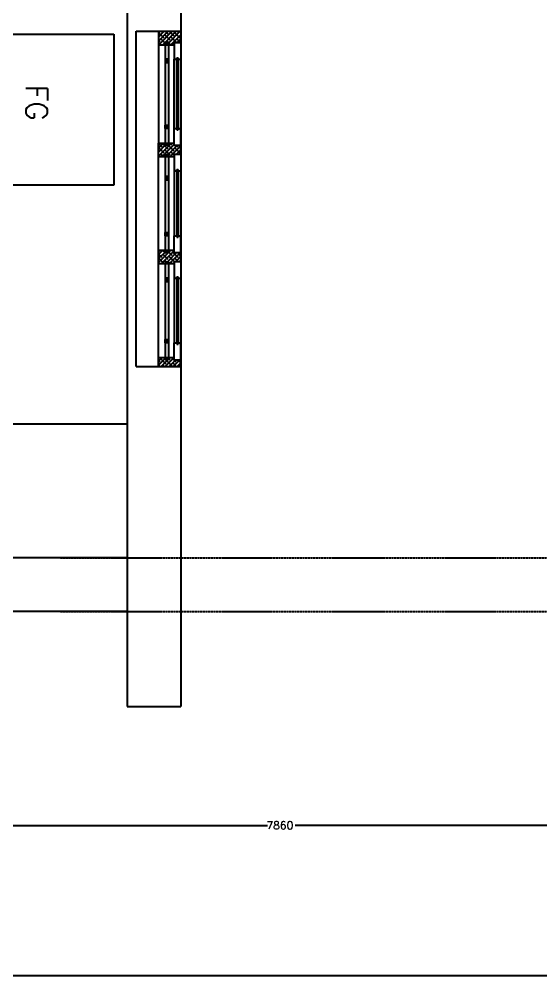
# Model space of a CAD drawing. Extents: x -4409 to 83729, y -39415 to 28842.
# Drawn here: x 11765 to 14098, y -38054 to -33771 of the extents above; entities that cross this region are included whole.
import ezdxf

# ---------------------------------------------------------------- set-up
doc = ezdxf.new("R2010")
doc.units = 0
doc.linetypes.add('HIDDEN2', pattern=[0.1875, 0.125, -0.0625])
doc.layers.get('DEFPOINTS').update_dxf_attribs({"linetype": 'CONTINUOUS'})
for name, color, linetype in [('1_WALL', 7, 'CONTINUOUS'), ('4_JOINERY', 217, 'CONTINUOUS'), ('FUR', 47, 'CONTINUOUS'), ('WALL', 1, 'CONTINUOUS'), ('WWW_CADBLOCKSFREE_COM', 7, 'CONTINUOUS')]:
    doc.layers.add(name, color=color, linetype=linetype)
doc.styles.add('ROMANS', font='ROMANS.shx')
doc.styles.add('SIMPLEX', font='simplex')
doc.dimstyles.get("Standard").update_dxf_attribs({"dimtxt": 2.5, "dimasz": 2.5, "dimexe": 1.25, "dimexo": 0.625, "dimtad": 1, "dimcen": 2.5, "dimazin": 3, "dimtfac": 1, "dimtmove": 0, "dimatfit": 3})

# ---------------------------------------------------------------- blocks, each defined once
blk = doc.blocks.new('ER5T')
at = {"layer": '4_JOINERY', "color": 150}
for p, q in [((169.14, -27.44), (19.14, -27.44)), ((19.14, -27.44), (19.14, -47.44)), ((169.14, -27.44), (169.14, -47.44)), ((19.14, -37.44), (25.14, -37.44)), ((19.14, -37.44), (69.14, -37.44)), ((19.14, -38.24), (19.94, -37.44)), ((19.14, -40.04), (21.74, -37.44)), ((19.14, -41.83), (23.53, -37.44)), ((19.14, -37.44), (19.14, -47.44)), ((19.14, -43.63), (25.14, -37.63)), ((19.82, -37.56), (22.06, -39.81)), ((22.51, -38.46), (24.44, -40.38)), ((23.29, -37.44), (23.86, -38.01)), ((25.08, -37.44), (25.14, -37.49)), ((25.14, -37.44), (25.14, -44.44)), ((75.14, -37.44), (69.14, -37.44)), ((69.14, -37.44), (69.14, -44.44)), ((69.14, -37.92), (69.62, -37.44)), ((69.14, -39.71), (71.41, -37.44)), ((69.14, -43.31), (75.01, -37.44)), ((69.37, -37.44), (70.84, -38.91)), ((69.99, -40.66), (73.21, -37.44)), ((71.29, -37.56), (73.54, -39.81)), ((73.99, -38.46), (75.14, -39.61)), ((74.76, -37.44), (75.14, -37.81)), ((75.14, -37.44), (75.14, -44.44)), ((117.14, -37.44), (75.14, -37.44)), ((123.14, -37.44), (117.14, -37.44)), ((117.14, -37.44), (117.14, -44.44)), ((117.14, -37.6), (117.29, -37.44)), ((117.14, -39.39), (119.09, -37.44)), ((117.14, -42.98), (122.68, -37.44)), ((117.14, -37.52), (117.62, -38.01)), ((117.94, -40.38), (120.89, -37.44)), ((118.85, -37.44), (120.32, -38.91)), ((120.76, -37.56), (123.01, -39.81)), ((123.14, -37.44), (123.14, -44.44)), ((169.14, -37.44), (123.14, -37.44)), ((169.14, -37.44), (165.14, -37.44)), ((165.14, -37.44), (165.14, -44.44)), ((165.14, -39.07), (166.77, -37.44)), ((165.62, -40.38), (168.56, -37.44)), ((165.75, -38.46), (167.99, -40.7)), ((166.52, -37.44), (167.1, -38.01)), ((168.32, -37.44), (169.14, -38.25)), ((19.14, -38.68), (19.37, -38.91)), ((19.14, -45.43), (25.14, -39.43)), ((19.14, -40.47), (20.27, -41.6)), ((19.14, -47.22), (24.47, -41.88)), ((19.14, -42.27), (21.16, -44.3)), ((20.72, -40.25), (22.96, -42.5)), ((23.41, -41.15), (25.14, -42.88)), ((24.28, -40.38), (69.99, -40.38)), ((24.28, -40.38), (24.28, -41.88)), ((24.28, -41.88), (69.99, -41.88)), ((31.64, -41.8), (33.05, -40.38)), ((31.64, -41.35), (32.61, -40.38)), ((31.64, -40.91), (32.16, -40.38)), ((31.64, -40.47), (31.72, -40.38)), ((31.64, -40.38), (33.14, -40.38)), ((31.64, -41.88), (31.64, -40.38)), ((33.14, -41.88), (31.64, -41.88)), ((31.99, -41.88), (33.14, -40.74)), ((32.43, -41.88), (33.14, -41.18)), ((32.87, -41.88), (33.14, -41.62)), ((33.14, -40.38), (33.14, -41.88)), ((62.64, -40.38), (61.14, -40.38)), ((61.14, -40.38), (61.14, -41.88)), ((62.28, -41.88), (61.14, -40.74)), ((61.84, -41.88), (61.14, -41.18)), ((61.4, -41.88), (61.14, -41.62)), ((61.14, -41.88), (62.64, -41.88)), ((62.64, -41.8), (61.22, -40.38)), ((62.64, -41.35), (61.67, -40.38)), ((62.64, -40.91), (62.11, -40.38)), ((62.64, -40.47), (62.55, -40.38)), ((62.64, -41.88), (62.64, -40.38)), ((69.14, -42.59), (69.94, -43.4)), ((69.5, -39.36), (71.74, -41.6)), ((69.8, -44.44), (75.14, -39.1)), ((69.99, -40.38), (69.99, -41.88)), ((70.14, -45.9), (74.28, -41.75)), ((70.39, -42.05), (72.64, -44.3)), ((70.39, -47.44), (75.14, -42.69)), ((72.19, -40.25), (74.43, -42.5)), ((74.28, -40.38), (117.99, -40.38)), ((74.28, -40.38), (74.28, -41.88)), ((74.28, -41.88), (117.99, -41.88)), ((84.14, -41.8), (85.55, -40.38)), ((84.14, -41.35), (85.11, -40.38)), ((84.14, -40.91), (84.66, -40.38)), ((84.14, -40.47), (84.22, -40.38)), ((84.14, -40.38), (85.64, -40.38)), ((84.14, -41.88), (84.14, -40.38)), ((85.64, -41.88), (84.14, -41.88)), ((84.49, -41.88), (85.64, -40.74)), ((84.93, -41.88), (85.64, -41.18)), ((85.37, -41.88), (85.64, -41.62)), ((85.64, -40.38), (85.64, -41.88)), ((110.64, -40.38), (109.14, -40.38)), ((109.14, -40.38), (109.14, -41.88)), ((110.28, -41.88), (109.14, -40.74)), ((109.84, -41.88), (109.14, -41.18)), ((109.4, -41.88), (109.14, -41.62)), ((109.14, -41.88), (110.64, -41.88)), ((110.64, -41.8), (109.22, -40.38)), ((110.64, -41.35), (109.67, -40.38)), ((110.64, -40.91), (110.11, -40.38)), ((110.64, -40.47), (110.55, -40.38)), ((110.64, -41.88), (110.64, -40.38)), ((117.14, -39.32), (118.52, -40.7)), ((117.48, -44.44), (123.14, -38.78)), ((117.91, -41.88), (119.42, -43.4)), ((117.99, -40.38), (117.99, -41.88)), ((118.14, -45.58), (122.28, -41.43)), ((118.14, -47.37), (123.14, -42.37)), ((118.97, -39.36), (121.21, -41.6)), ((119.87, -42.05), (122.11, -44.3)), ((121.66, -40.25), (122.28, -40.87)), ((122.28, -40.38), (165.99, -40.38)), ((122.28, -40.38), (122.28, -41.88)), ((122.28, -41.88), (165.99, -41.88)), ((129.64, -41.8), (131.05, -40.38)), ((129.64, -41.35), (130.61, -40.38)), ((129.64, -40.91), (130.16, -40.38)), ((129.64, -40.47), (129.72, -40.38)), ((129.64, -40.38), (131.14, -40.38)), ((129.64, -41.88), (129.64, -40.38)), ((131.14, -41.88), (129.64, -41.88)), ((129.99, -41.88), (131.14, -40.74)), ((130.43, -41.88), (131.14, -41.18)), ((130.87, -41.88), (131.14, -41.62)), ((131.14, -40.38), (131.14, -41.88)), ((158.64, -40.38), (157.14, -40.38)), ((157.14, -40.38), (157.14, -41.88)), ((158.28, -41.88), (157.14, -40.74)), ((157.84, -41.88), (157.14, -41.18)), ((157.4, -41.88), (157.14, -41.62)), ((157.14, -41.88), (158.64, -41.88)), ((158.64, -41.8), (157.22, -40.38)), ((158.64, -41.35), (157.67, -40.38)), ((158.64, -40.91), (158.11, -40.38)), ((158.64, -40.47), (158.55, -40.38)), ((158.64, -41.88), (158.64, -40.38)), ((165.14, -39.64), (165.3, -39.81)), ((165.14, -42.66), (165.91, -41.88)), ((165.16, -44.44), (169.14, -40.46)), ((165.58, -41.88), (166.2, -42.5)), ((165.99, -41.81), (169.14, -38.66)), ((165.99, -40.38), (165.99, -41.88)), ((166.14, -45.25), (169.14, -42.25)), ((166.65, -41.15), (168.89, -43.4)), ((168.44, -39.36), (169.14, -40.05)), ((19.14, -45.86), (19.37, -46.09)), ((19.82, -44.74), (22.06, -46.99)), ((20.72, -47.44), (25.14, -43.02)), ((21.61, -42.95), (23.86, -45.19)), ((22.51, -45.64), (24.14, -47.27)), ((22.51, -47.44), (24.14, -45.81)), ((24.14, -44.44), (24.14, -47.44)), ((24.14, -44.44), (25.14, -44.44)), ((24.31, -43.85), (24.9, -44.44)), ((25.14, -44.44), (31.64, -44.44)), ((31.04, -45.64), (31.04, -46.24)), ((31.64, -45.64), (31.04, -45.64)), ((31.64, -46.24), (31.04, -46.24)), ((62.64, -44.44), (31.64, -44.44)), ((31.64, -44.44), (31.64, -45.64)), ((62.64, -45.64), (31.64, -45.64)), ((62.64, -46.24), (31.64, -46.24)), ((31.64, -46.24), (31.64, -47.44)), ((62.64, -44.44), (62.64, -45.64)), ((69.14, -44.44), (62.64, -44.44)), ((62.64, -45.64), (63.24, -45.64)), ((62.64, -46.24), (62.64, -47.44)), ((62.64, -46.24), (63.24, -46.24)), ((63.24, -45.64), (63.24, -46.24)), ((69.14, -44.39), (69.19, -44.44)), ((70.14, -44.44), (69.14, -44.44)), ((70.14, -44.44), (70.14, -47.44)), ((70.14, -45.39), (70.84, -46.09)), ((71.29, -44.74), (73.54, -46.99)), ((72.19, -47.44), (74.14, -45.49)), ((73.09, -42.95), (74.58, -44.44)), ((73.99, -45.64), (74.14, -45.79)), ((74.14, -44.44), (74.14, -47.44)), ((74.14, -44.44), (75.14, -44.44)), ((75.14, -44.44), (81.64, -44.44)), ((81.04, -45.64), (81.04, -46.24)), ((81.64, -45.64), (81.04, -45.64)), ((81.64, -46.24), (81.04, -46.24)), ((81.64, -44.44), (81.64, -45.64)), ((81.64, -44.44), (110.64, -44.44)), ((81.64, -45.64), (110.64, -45.64)), ((81.64, -46.24), (81.64, -47.44)), ((81.64, -46.24), (110.64, -46.24)), ((117.14, -44.44), (110.64, -44.44)), ((110.64, -44.44), (110.64, -45.64)), ((110.64, -45.64), (111.24, -45.64)), ((110.64, -46.24), (111.24, -46.24)), ((110.64, -46.24), (110.64, -47.44)), ((111.24, -45.64), (111.24, -46.24)), ((118.14, -44.44), (117.14, -44.44)), ((118.07, -43.85), (120.32, -46.09)), ((118.14, -44.44), (118.14, -47.44)), ((118.97, -46.54), (119.87, -47.44)), ((119.87, -47.44), (122.14, -45.17)), ((120.76, -44.74), (122.14, -46.12)), ((121.66, -47.44), (122.14, -46.96)), ((122.14, -44.44), (122.14, -47.44)), ((122.14, -44.44), (123.14, -44.44)), ((122.56, -42.95), (123.14, -43.52)), ((122.87, -44.44), (123.14, -44.17)), ((123.14, -44.44), (129.64, -44.44)), ((129.04, -45.64), (129.04, -46.24)), ((129.64, -45.64), (129.04, -45.64)), ((129.64, -46.24), (129.04, -46.24)), ((129.64, -44.44), (129.64, -45.64)), ((129.64, -44.44), (158.64, -44.44)), ((129.64, -45.64), (158.64, -45.64)), ((129.64, -46.24), (129.64, -47.44)), ((129.64, -46.24), (158.64, -46.24)), ((158.64, -44.44), (158.64, -45.64)), ((165.14, -44.44), (158.64, -44.44)), ((158.64, -45.64), (159.24, -45.64)), ((158.64, -46.24), (158.64, -47.44)), ((158.64, -46.24), (159.24, -46.24)), ((159.24, -45.64), (159.24, -46.24)), ((165.14, -43.23), (167.1, -45.19)), ((166.14, -44.44), (165.14, -44.44)), ((166.14, -47.05), (169.14, -44.05)), ((166.14, -44.44), (166.14, -47.44)), ((166.14, -46.03), (167.54, -47.44)), ((167.54, -43.85), (169.14, -45.44)), ((167.54, -47.44), (169.14, -45.85)), ((168.44, -46.54), (169.14, -47.23)), ((19.14, -47.44), (24.14, -47.44)), ((24.14, -47.44), (31.64, -47.44)), ((62.64, -47.44), (31.64, -47.44)), ((70.14, -47.44), (62.64, -47.44)), ((70.14, -47.18), (70.39, -47.44)), ((74.14, -47.44), (70.14, -47.44)), ((73.99, -47.44), (74.14, -47.29)), ((74.14, -47.44), (81.64, -47.44)), ((81.64, -47.44), (110.64, -47.44)), ((118.14, -47.44), (110.64, -47.44)), ((122.14, -47.44), (118.14, -47.44)), ((122.14, -47.44), (129.64, -47.44)), ((129.64, -47.44), (158.64, -47.44)), ((166.14, -47.44), (158.64, -47.44)), ((169.14, -47.44), (166.14, -47.44))]:
    blk.add_line(p, q, dxfattribs=at)
blk = doc.blocks.new('*D51')
at = {"layer": 'DEFPOINTS', "color": 0}
for p in [(9007.9, -36423.3), (16867.9, -36423.3), (16867.9, -37380.3)]:
    blk.add_point(p, dxfattribs=at)
at = {"layer": 'WWW_CADBLOCKSFREE_COM', "color": 252}
for p, q in [((9007.9, -36423.4), (9007.9, -37380.4)), ((16867.9, -36423.4), (16867.9, -37380.4)), ((9008.1, -37380.3), (12876.1, -37380.3)), ((16867.7, -37380.3), (12999.6, -37380.3))]:
    blk.add_line(p, q, dxfattribs=at)
for points in [[(9008.1, -37380.2), (9008.1, -37380.3), (9007.9, -37380.3)], [(16867.7, -37380.2), (16867.7, -37380.3), (16867.9, -37380.3)]]:
    blk.add_solid(points, dxfattribs=at)
at = {"layer": 'WWW_CADBLOCKSFREE_COM', "color": 6, "linetype": 'CONTINUOUS', "style": 'ROMANS'}
blk.add_text('7860', height=35, dxfattribs=at).set_placement((12871.2, -37397.8))
blk = doc.blocks.new('ERH')
at = {"layer": 'FUR'}
for p, q in [((132505.16, -36799.14), (132505.16, -36731.53)), ((132505.16, -36731.53), (132572.05, -36731.53)), ((132509.11, -36799.14), (132509.11, -36731.53)), ((132510.79, -36799.14), (132510.79, -36731.53)), ((132572.05, -36731.53), (132572.05, -36799.14)), ((132501.77, -36739.42), (132501.77, -36737.16)), ((132501.77, -36737.16), (132505.16, -36737.16)), ((132505.16, -36739.42), (132501.77, -36739.42)), ((132572.05, -36799.14), (132505.16, -36799.14))]:
    blk.add_line(p, q, dxfattribs=at)
at = {"layer": 'FUR', "style": 'SIMPLEX'}
blk.add_text('FG', height=9.579, rotation=270, dxfattribs=at).set_placement((132532.8, -36754.22))

msp = doc.modelspace()

# ---------------------------------------------------------------- linework, layer by layer
at = {"layer": '1_WALL'}
for p, q in [((12247.882, -32767.819), (12247.882, -36847.819)), ((12487.882, -32767.819), (12487.882, -36847.819)), ((12247.882, -36183.289), (9247.882, -36183.289)), ((12247.882, -36423.289), (9007.882, -36423.289)), ((12247.882, -36847.819), (12487.882, -36847.819))]:
    msp.add_line(p, q, dxfattribs=at)
at = {"layer": '1_WALL', "linetype": 'HIDDEN2'}
for p, q in [((11947.882, -36183.289), (16867.882, -36183.289)), ((11947.882, -36423.289), (16867.882, -36423.289))]:
    msp.add_line(p, q, dxfattribs=at)
at = {"layer": '1_WALL', "color": 7}
msp.add_lwpolyline([(7452.349, -38054.072), (7452.349, -20484.13), (19807.48, -20484.13), (19807.48, -38054.072)], close=True, dxfattribs=at)
at = {"layer": 'WWW_CADBLOCKSFREE_COM', "color": 8}
msp.add_line((9847.882, -35583.289), (12247.882, -35583.289), dxfattribs=at)

# ---------------------------------------------------------------- block references
at = {"layer": '1_WALL', "xscale": -10, "yscale": 10, "zscale": 10, "rotation": 90}
msp.add_blockref('ER5T', (12013.499, -33634.189), dxfattribs=at)
at = {"layer": 'WALL', "linetype": 'CONTINUOUS', "xscale": 10, "yscale": 10, "zscale": 10}
msp.add_blockref('ERH', (-1313532.629, 333477.041), dxfattribs=at)

# ---------------------------------------------------------------- dimensions: what is measured, and where the dimension line sits
at = {"layer": 'WWW_CADBLOCKSFREE_COM'}
dim = msp.add_linear_dim(base=(16867.882, -37380.269), p1=(9007.882, -36423.289), p2=(16867.882, -36423.289), dimstyle='Standard', dxfattribs=at)
dim.commit()
dim.dimension.update_dxf_attribs({"geometry": '*D51', "text_midpoint": (12937.882, -37380.269)})

doc.saveas('drawing.dxf')
